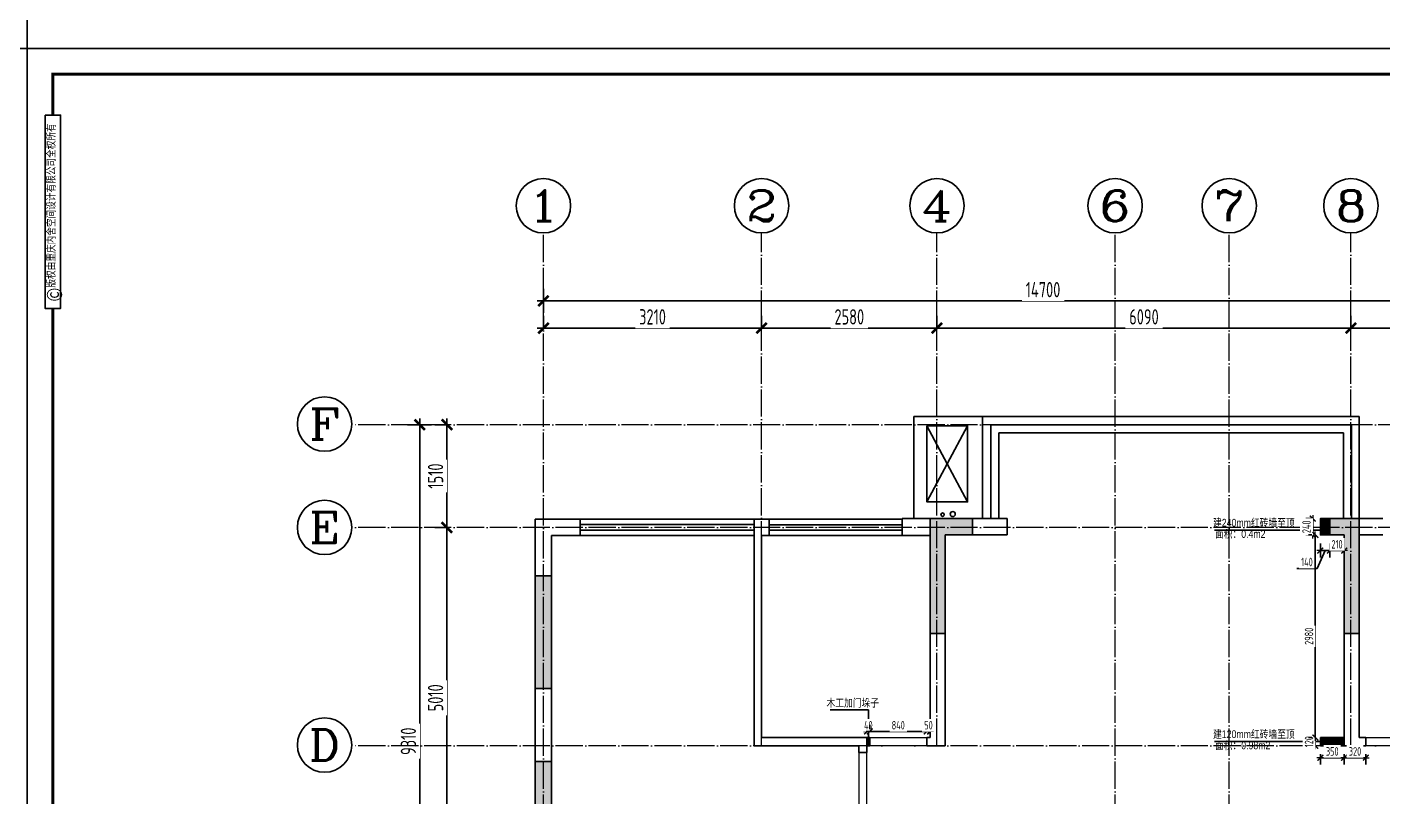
# Model space of a CAD drawing. Header units: inches. Extents: x -50945 to 250244, y -404780 to 18493.
# Drawn here: x 123107 to 143053, y -280931 to -269611 of the extents above; entities that cross this region are included whole.
import ezdxf
from ezdxf.enums import TextEntityAlignment as Align

# ---------------------------------------------------------------- set-up
doc = ezdxf.new("R2010")
doc.units = ezdxf.units.IN
doc.header["$MEASUREMENT"] = 0
doc.linetypes.add('DOTE', pattern=[2.42, 2, -0.2, 0.02, -0.2])
for name, color, linetype in [('15开关布置图-YJ', 2, 'Continuous'), ('AXIS', 1, 'Continuous'), ('AXIS_TEXT', 7, 'Continuous'), ('A图框', 7, 'Continuous'), ('D-ARCHI', 250, 'Continuous'), ('EVH 立面填充', 8, 'Continuous'), ('IBS-003-建筑窗框', 3, 'Continuous'), ('IBS-182-原建筑非承重墙', 150, 'Continuous'), ('IBS-195-新建轻质砖墙', 195, 'Continuous'), ('IBS-200-原建筑承重墙柱', 200, 'Continuous'), ('IBS-250-轻质砖隔墙填充', 250, 'Continuous'), ('IBS-63-原建筑窗', 63, 'Continuous'), ('外标注', 50, 'Continuous')]:
    doc.layers.add(name, color=color, linetype=linetype)
for name, color, linetype, lineweight in [('土建拆除尺寸', 160, 'Continuous', 0), ('土建新建尺寸', 14, 'Continuous', 0), ('天棚材质标注', 2, 'Continuous', 5), ('门', 65, 'Continuous', 13)]:
    doc.layers.add(name, color=color, linetype=linetype, lineweight=lineweight)
doc.styles.add('04.YBC-外标注3.0', font='', dxfattribs={"width": 0.8, "height": 3})
doc.styles.add('_TCH_AXIS', font='COMPLEX', dxfattribs={"bigfont": 'GBCBIG'})
doc.styles.add('COMPLEX', font='COMPLEX')
doc.styles.add('HBA-DIMT', font='ARCHS.SHX', dxfattribs={"width": 0.8})
doc.styles.add('宋体', font='', dxfattribs={"width": 0.8})
doc.styles.get('04.YBC-外标注3.0').set_extended_font_data('SimSun')
doc.styles.get('宋体').set_extended_font_data('SimSun')
doc.dimstyles.new('HBA_40', dxfattribs={"dimscale": 50, "dimtxt": 2.5, "dimasz": 0.1, "dimexe": 2, "dimexo": 2.5, "dimgap": 0.6, "dimtad": 1, "dimdec": 0, "dimrnd": 5, "dimzin": 0, "dimtxsty": 'HBA-DIMT', "dimblk": 'HBA_DIMENSION_TICK', "dimblk1": 'HBA_DIMENSION_TICK', "dimblk2": 'HBA_DIMENSION_TICK', "dimcen": 0.125, "dimclrd": 44, "dimclre": 44, "dimclrt": 2, "dimadec": 0, "dimazin": 0, "dimtfac": 1, "dimtdec": 0, "dimtix": 1, "dimtmove": 1, "dimatfit": 3, "dimldrblk": 'HBA_Leader_Dot', "dimfxl": 0, "dimtvp": 1, "dimtfill": 1, "dimtolj": 1, "dimtzin": 0, "dimarcsym": 0})
pattern_1 = [(45, (12824.94, -185475.79), (-10.6066017, 10.6066017), [])]

# ---------------------------------------------------------------- blocks, each defined once
blk = doc.blocks.new('HBA_DIMENSION_TICK')
at = {"color": 0, "linetype": 'ByBlock'}
for p, q in [((-10, 0), (0, 0)), ((0, 0), (10, 0))]:
    blk.add_line(p, q, dxfattribs=at)
at = {"color": 50, "linetype": 'ByBlock'}
blk.add_solid([(-10, -7), (-7, -10), (7, 10), (10, 7)], dxfattribs=at)
blk = doc.blocks.new('*D360')
at = {"layer": 'Defpoints', "color": 0, "transparency": 16777216}
for p in [(133913, -274038), (130703, -274263), (133913, -274263)]:
    blk.add_point(p, dxfattribs=at)
at = {"layer": '外标注', "color": 44, "lineweight": -2, "transparency": 16777216}
for p, q in [((130703, -274038), (130703, -273858)), ((130712, -274038), (133904, -274038)), ((133913, -274038), (133913, -273858))]:
    blk.add_line(p, q, dxfattribs=at)
at = {"layer": '外标注', "color": 44, "lineweight": -2, "transparency": 16777216, "xscale": 9, "yscale": 9, "zscale": 9, "rotation": 180}
blk.add_blockref('HBA_DIMENSION_TICK', (130703, -274038), dxfattribs=at)
at = {"layer": '外标注', "color": 44, "lineweight": -2, "transparency": 16777216, "xscale": 9, "yscale": 9, "zscale": 9}
blk.add_blockref('HBA_DIMENSION_TICK', (133913, -274038), dxfattribs=at)
at = {"layer": '外标注', "color": 2, "transparency": 16777216, "insert": (132308, -273872), "char_height": 225, "attachment_point": 5, "style": 'HBA-DIMT', "bg_fill": 3, "box_fill_scale": 1.25, "bg_fill_color": 256, "bg_fill_true_color": 13158600, "bg_fill_transparency": 0}
blk.add_mtext('\\A1;3210', dxfattribs=at)
blk = doc.blocks.new('HBA_Leader_Dot')
at = {"color": 0, "linetype": 'ByBlock'}
blk.add_line((-5, 0), (-10, 0), dxfattribs=at)
at = {"color": 0, "linetype": 'ByBlock', "const_width": 5}
blk.add_lwpolyline([(-2.5, 0, 1), (2.5, 0, 1)], format="xyb", close=True, dxfattribs=at)
blk = doc.blocks.new('*D361')
at = {"layer": 'Defpoints', "color": 0, "transparency": 16777216}
for p in [(136493, -274038), (133913, -274263), (136493, -274263)]:
    blk.add_point(p, dxfattribs=at)
at = {"layer": '外标注', "color": 44, "lineweight": -2, "transparency": 16777216}
for p, q in [((133913, -274038), (133913, -273858)), ((133922, -274038), (136484, -274038)), ((136493, -274038), (136493, -273858))]:
    blk.add_line(p, q, dxfattribs=at)
at = {"layer": '外标注', "color": 44, "lineweight": -2, "transparency": 16777216, "xscale": 9, "yscale": 9, "zscale": 9, "rotation": 180}
blk.add_blockref('HBA_DIMENSION_TICK', (133913, -274038), dxfattribs=at)
at = {"layer": '外标注', "color": 44, "lineweight": -2, "transparency": 16777216, "xscale": 9, "yscale": 9, "zscale": 9}
blk.add_blockref('HBA_DIMENSION_TICK', (136493, -274038), dxfattribs=at)
at = {"layer": '外标注', "color": 2, "transparency": 16777216, "insert": (135203, -273872), "char_height": 225, "attachment_point": 5, "style": 'HBA-DIMT', "bg_fill": 3, "box_fill_scale": 1.25, "bg_fill_color": 256, "bg_fill_true_color": 13158600, "bg_fill_transparency": 0}
blk.add_mtext('\\A1;2580', dxfattribs=at)
blk = doc.blocks.new('*D362')
at = {"layer": 'Defpoints', "color": 0, "transparency": 16777216}
for p in [(142583, -274038), (136493, -274263), (142583, -274263)]:
    blk.add_point(p, dxfattribs=at)
at = {"layer": '外标注', "color": 44, "lineweight": -2, "transparency": 16777216}
for p, q in [((136493, -274038), (136493, -273858)), ((136502, -274038), (142574, -274038)), ((142583, -274038), (142583, -273858))]:
    blk.add_line(p, q, dxfattribs=at)
at = {"layer": '外标注', "color": 44, "lineweight": -2, "transparency": 16777216, "xscale": 9, "yscale": 9, "zscale": 9, "rotation": 180}
blk.add_blockref('HBA_DIMENSION_TICK', (136493, -274038), dxfattribs=at)
at = {"layer": '外标注', "color": 44, "lineweight": -2, "transparency": 16777216, "xscale": 9, "yscale": 9, "zscale": 9}
blk.add_blockref('HBA_DIMENSION_TICK', (142583, -274038), dxfattribs=at)
at = {"layer": '外标注', "color": 2, "transparency": 16777216, "insert": (139538, -273872), "char_height": 225, "attachment_point": 5, "style": 'HBA-DIMT', "bg_fill": 3, "box_fill_scale": 1.25, "bg_fill_color": 256, "bg_fill_true_color": 13158600, "bg_fill_transparency": 0}
blk.add_mtext('\\A1;6090', dxfattribs=at)
blk = doc.blocks.new('*D363')
at = {"layer": 'Defpoints', "color": 0, "transparency": 16777216}
for p in [(145403, -274038), (142583, -274263), (145403, -274263)]:
    blk.add_point(p, dxfattribs=at)
at = {"layer": '外标注', "color": 44, "lineweight": -2, "transparency": 16777216}
for p, q in [((142583, -274038), (142583, -273858)), ((142592, -274038), (145394, -274038)), ((145403, -274038), (145403, -273858))]:
    blk.add_line(p, q, dxfattribs=at)
at = {"layer": '外标注', "color": 44, "lineweight": -2, "transparency": 16777216, "xscale": 9, "yscale": 9, "zscale": 9, "rotation": 180}
blk.add_blockref('HBA_DIMENSION_TICK', (142583, -274038), dxfattribs=at)
at = {"layer": '外标注', "color": 44, "lineweight": -2, "transparency": 16777216, "xscale": 9, "yscale": 9, "zscale": 9}
blk.add_blockref('HBA_DIMENSION_TICK', (145403, -274038), dxfattribs=at)
at = {"layer": '外标注', "color": 2, "transparency": 16777216, "insert": (143993, -273872), "char_height": 225, "attachment_point": 5, "style": 'HBA-DIMT', "bg_fill": 3, "box_fill_scale": 1.25, "bg_fill_color": 256, "bg_fill_true_color": 13158600, "bg_fill_transparency": 0}
blk.add_mtext('\\A1;2820', dxfattribs=at)
blk = doc.blocks.new('*D364')
at = {"layer": 'Defpoints', "color": 0, "transparency": 16777216}
for p in [(145403, -273638), (130703, -274038), (145403, -274038)]:
    blk.add_point(p, dxfattribs=at)
at = {"layer": '外标注', "color": 44, "lineweight": -2, "transparency": 16777216}
for p, q in [((130703, -273813), (130703, -273458)), ((130712, -273638), (145394, -273638)), ((145403, -273813), (145403, -273458))]:
    blk.add_line(p, q, dxfattribs=at)
at = {"layer": '外标注', "color": 44, "lineweight": -2, "transparency": 16777216, "xscale": 9, "yscale": 9, "zscale": 9, "rotation": 180}
blk.add_blockref('HBA_DIMENSION_TICK', (130703, -273638), dxfattribs=at)
at = {"layer": '外标注', "color": 44, "lineweight": -2, "transparency": 16777216, "xscale": 9, "yscale": 9, "zscale": 9}
blk.add_blockref('HBA_DIMENSION_TICK', (145403, -273638), dxfattribs=at)
at = {"layer": '外标注', "color": 2, "transparency": 16777216, "insert": (138053, -273472), "char_height": 225, "attachment_point": 5, "style": 'HBA-DIMT', "bg_fill": 3, "box_fill_scale": 1.25, "bg_fill_color": 256, "bg_fill_true_color": 13158600, "bg_fill_transparency": 0}
blk.add_mtext('\\A1;14700', dxfattribs=at)
blk = doc.blocks.new('*D367')
at = {"layer": 'Defpoints', "color": 0, "transparency": 16777216}
for p in [(129283, -276969), (129484, -276969), (129484, -281979)]:
    blk.add_point(p, dxfattribs=at)
at = {"layer": '外标注', "color": 44, "lineweight": -2, "transparency": 16777216}
for p, q in [((129283, -276969), (129103, -276969)), ((129283, -281970), (129283, -276978)), ((129283, -281979), (129103, -281979))]:
    blk.add_line(p, q, dxfattribs=at)
at = {"layer": '外标注', "color": 44, "lineweight": -2, "transparency": 16777216, "xscale": 9, "yscale": 9, "zscale": 9}
for p, rotation in [((129283, -276969), 90), ((129283, -281979), 270)]:
    blk.add_blockref('HBA_DIMENSION_TICK', p, dxfattribs=dict(at, rotation=rotation))
at = {"layer": '外标注', "color": 2, "transparency": 16777216, "insert": (129116, -279474), "char_height": 225, "attachment_point": 5, "rotation": 90, "style": 'HBA-DIMT', "bg_fill": 3, "box_fill_scale": 1.25, "bg_fill_color": 256, "bg_fill_true_color": 13158600, "bg_fill_transparency": 0}
blk.add_mtext('\\A1;5010', dxfattribs=at)
blk = doc.blocks.new('*D368')
at = {"layer": 'Defpoints', "color": 0, "transparency": 16777216}
for p in [(129283, -275458), (129484, -275458), (129484, -276969)]:
    blk.add_point(p, dxfattribs=at)
at = {"layer": '外标注', "color": 44, "lineweight": -2, "transparency": 16777216}
for p, q in [((129283, -275458), (129103, -275458)), ((129283, -276960), (129283, -275467)), ((129283, -276969), (129103, -276969))]:
    blk.add_line(p, q, dxfattribs=at)
at = {"layer": '外标注', "color": 44, "lineweight": -2, "transparency": 16777216, "xscale": 9, "yscale": 9, "zscale": 9}
for p, rotation in [((129283, -275458), 90), ((129283, -276969), 270)]:
    blk.add_blockref('HBA_DIMENSION_TICK', p, dxfattribs=dict(at, rotation=rotation))
at = {"layer": '外标注', "color": 2, "transparency": 16777216, "insert": (129116, -276213), "char_height": 225, "attachment_point": 5, "rotation": 90, "style": 'HBA-DIMT', "bg_fill": 3, "box_fill_scale": 1.25, "bg_fill_color": 256, "bg_fill_true_color": 13158600, "bg_fill_transparency": 0}
blk.add_mtext('\\A1;1510', dxfattribs=at)
blk = doc.blocks.new('*D369')
at = {"layer": 'Defpoints', "color": 0, "transparency": 16777216}
for p in [(128883, -275458), (129283, -275458), (129283, -284767)]:
    blk.add_point(p, dxfattribs=at)
at = {"layer": '外标注', "color": 44, "lineweight": -2, "transparency": 16777216}
for p, q in [((129058, -275458), (128703, -275458)), ((128883, -284758), (128883, -275467)), ((129058, -284767), (128703, -284767))]:
    blk.add_line(p, q, dxfattribs=at)
at = {"layer": '外标注', "color": 44, "lineweight": -2, "transparency": 16777216, "xscale": 9, "yscale": 9, "zscale": 9}
for p, rotation in [((128883, -275458), 90), ((128883, -284767), 270)]:
    blk.add_blockref('HBA_DIMENSION_TICK', p, dxfattribs=dict(at, rotation=rotation))
at = {"layer": '外标注', "color": 2, "transparency": 16777216, "insert": (128716, -280113), "char_height": 225, "attachment_point": 5, "rotation": 90, "style": 'HBA-DIMT', "bg_fill": 3, "box_fill_scale": 1.25, "bg_fill_color": 256, "bg_fill_true_color": 13158600, "bg_fill_transparency": 0}
blk.add_mtext('\\A1;9310', dxfattribs=at)
blk = doc.blocks.new('_AXISO')
blk.add_circle((0, 0), 0.5)
at = {"layer": 'AXIS_TEXT', "style": 'COMPLEX', "width": 1.041667}
blk.add_attdef('A', text='', height=0.56, dxfattribs=at).set_placement((-0.25, -0.28), (0.25, -0.28), align=Align.FIT)
blk = doc.blocks.new('gegeg')
at = {"layer": 'A图框'}
for points in [[(162587, -39218), (162587, -60008), (133187, -60008), (133187, -39218)], [(133431, -40125), (133643, -40125), (133643, -42755), (133431, -42755)]]:
    blk.add_lwpolyline(points, close=True, dxfattribs=at)
at = {"layer": 'A图框', "const_width": 42}
for points in [[(133537, -40125), (133537, -39568), (162237, -39568), (162237, -57908)], [(133537, -57908), (133537, -42755)]]:
    blk.add_lwpolyline(points, dxfattribs=at)
at = {"layer": 'A图框', "rotation": 90, "style": '04.YBC-外标注3.0'}
for s, insert, char_height, width, attachment_point in [('版权由重庆内舍空间设计有限公司全权所有', (133460, -42471), 105, 2420.6, 1), ('©', (133559, -42567), 210, 191.34, 5)]:
    blk.add_mtext(s, dxfattribs=dict(at, insert=insert, char_height=char_height, width=width, attachment_point=attachment_point))
blk = doc.blocks.new('*D372')
at = {"layer": 'Defpoints', "color": 0, "transparency": 16777216}
for p in [(142133, -277079), (142273, -277079), (142273, -277309)]:
    blk.add_point(p, dxfattribs=at)
at = {"layer": '天棚材质标注', "color": 44, "lineweight": -2, "transparency": 16777216}
for p, q in [((142133, -277204), (142133, -277409)), ((142273, -277204), (142273, -277409)), ((142203, -277309), (142085, -277570)), ((142138, -277309), (142268, -277309)), ((142085, -277570), (141787, -277570))]:
    blk.add_line(p, q, dxfattribs=at)
at = {"layer": '天棚材质标注', "color": 44, "lineweight": -2, "transparency": 16777216, "xscale": 5, "yscale": 5, "zscale": 5}
blk.add_blockref('HBA_DIMENSION_TICK', (142273, -277309), dxfattribs=at)
at = {"layer": '天棚材质标注', "color": 2, "transparency": 16777216, "insert": (141936, -277477), "char_height": 125, "attachment_point": 5, "style": 'HBA-DIMT', "bg_fill": 3, "box_fill_scale": 1.25, "bg_fill_color": 256, "bg_fill_true_color": 13158600, "bg_fill_transparency": 0}
blk.add_mtext('\\A1;140', dxfattribs=at)
at = {"layer": '天棚材质标注', "color": 44, "lineweight": -2, "transparency": 16777216, "xscale": 5, "yscale": 5, "zscale": 5, "rotation": 180}
blk.add_blockref('HBA_DIMENSION_TICK', (142133, -277309), dxfattribs=at)
blk = doc.blocks.new('*D373')
at = {"layer": '天棚材质标注', "color": 44, "lineweight": -2, "transparency": 16777216}
for p, q in [((142273, -277204), (142273, -277409)), ((142483, -277184), (142483, -277209)), ((142268, -277309), (142263, -277309)), ((142273, -277309), (142483, -277309)), ((142488, -277309), (142493, -277309))]:
    blk.add_line(p, q, dxfattribs=at)
at = {"layer": '天棚材质标注', "color": 44, "lineweight": -2, "transparency": 16777216, "xscale": 5, "yscale": 5, "zscale": 5}
blk.add_blockref('HBA_DIMENSION_TICK', (142273, -277309), dxfattribs=at)
at = {"layer": '天棚材质标注', "color": 44, "lineweight": -2, "transparency": 16777216, "xscale": 5, "yscale": 5, "zscale": 5, "rotation": 180}
blk.add_blockref('HBA_DIMENSION_TICK', (142483, -277309), dxfattribs=at)
at = {"layer": '天棚材质标注', "color": 2, "transparency": 16777216, "insert": (142378, -277217), "char_height": 125, "attachment_point": 5, "style": 'HBA-DIMT', "bg_fill": 3, "box_fill_scale": 1.25, "bg_fill_color": 256, "bg_fill_true_color": 13158600, "bg_fill_transparency": 0}
blk.add_mtext('\\A1;210', dxfattribs=at)
at = {"layer": 'Defpoints', "color": 0, "transparency": 16777216}
for p in [(142273, -277079), (142483, -277309), (142483, -277309)]:
    blk.add_point(p, dxfattribs=at)
blk = doc.blocks.new('*D374')
at = {"layer": 'Defpoints', "color": 0, "transparency": 16777216}
for p in [(142133, -276839), (142133, -277079)]:
    blk.add_point(p, dxfattribs=at)
at = {"layer": '土建拆除尺寸', "color": 44, "lineweight": -2, "transparency": 16777216}
for p, q in [((142008, -276839), (141921, -276839)), ((142021, -276834), (142021, -276829)), ((142021, -277079), (142021, -276839)), ((142008, -277079), (141921, -277079)), ((142021, -277084), (142021, -277089))]:
    blk.add_line(p, q, dxfattribs=at)
at = {"layer": '土建拆除尺寸', "color": 44, "lineweight": -2, "transparency": 16777216, "xscale": 5, "yscale": 5, "zscale": 5}
for p, rotation in [((142021, -276839), 270), ((142021, -277079), 90)]:
    blk.add_blockref('HBA_DIMENSION_TICK', p, dxfattribs=dict(at, rotation=rotation))
at = {"layer": '土建拆除尺寸', "color": 2, "transparency": 16777216, "insert": (141929, -276959), "char_height": 125, "attachment_point": 5, "rotation": 90, "style": 'HBA-DIMT', "bg_fill": 3, "box_fill_scale": 1.25, "bg_fill_color": 256, "bg_fill_true_color": 13158600, "bg_fill_transparency": 0}
blk.add_mtext('\\A1;240', dxfattribs=at)
at = {"layer": 'Defpoints', "color": 0, "transparency": 16777216}
blk.add_point((142021, -276839), dxfattribs=at)
blk = doc.blocks.new('*D375')
at = {"layer": '天棚材质标注', "color": 44, "lineweight": -2, "transparency": 16777216}
for p, q in [((142133, -280304), (142133, -280455)), ((142138, -280355), (142478, -280355)), ((142483, -280304), (142483, -280455))]:
    blk.add_line(p, q, dxfattribs=at)
at = {"layer": '天棚材质标注', "color": 44, "lineweight": -2, "transparency": 16777216, "xscale": 5, "yscale": 5, "zscale": 5, "rotation": 180}
blk.add_blockref('HBA_DIMENSION_TICK', (142133, -280355), dxfattribs=at)
at = {"layer": '天棚材质标注', "color": 44, "lineweight": -2, "transparency": 16777216, "xscale": 5, "yscale": 5, "zscale": 5}
blk.add_blockref('HBA_DIMENSION_TICK', (142483, -280355), dxfattribs=at)
at = {"layer": '天棚材质标注', "color": 2, "transparency": 16777216, "insert": (142308, -280262), "char_height": 125, "attachment_point": 5, "style": 'HBA-DIMT', "bg_fill": 3, "box_fill_scale": 1.25, "bg_fill_color": 256, "bg_fill_true_color": 13158600, "bg_fill_transparency": 0}
blk.add_mtext('\\A1;350', dxfattribs=at)
at = {"layer": 'Defpoints', "color": 0, "transparency": 16777216}
for p in [(142133, -280179), (142483, -280179), (142483, -280355)]:
    blk.add_point(p, dxfattribs=at)
blk = doc.blocks.new('*D376')
at = {"layer": '天棚材质标注', "color": 44, "lineweight": -2, "transparency": 16777216}
for p, q in [((142483, -280304), (142483, -280455)), ((142488, -280355), (142798, -280355)), ((142803, -280304), (142803, -280455))]:
    blk.add_line(p, q, dxfattribs=at)
at = {"layer": '天棚材质标注', "color": 44, "lineweight": -2, "transparency": 16777216, "xscale": 5, "yscale": 5, "zscale": 5, "rotation": 180}
blk.add_blockref('HBA_DIMENSION_TICK', (142483, -280355), dxfattribs=at)
at = {"layer": '天棚材质标注', "color": 44, "lineweight": -2, "transparency": 16777216, "xscale": 5, "yscale": 5, "zscale": 5}
blk.add_blockref('HBA_DIMENSION_TICK', (142803, -280355), dxfattribs=at)
at = {"layer": '天棚材质标注', "color": 2, "transparency": 16777216, "insert": (142643, -280262), "char_height": 125, "attachment_point": 5, "style": 'HBA-DIMT', "bg_fill": 3, "box_fill_scale": 1.25, "bg_fill_color": 256, "bg_fill_true_color": 13158600, "bg_fill_transparency": 0}
blk.add_mtext('\\A1;320', dxfattribs=at)
at = {"layer": 'Defpoints', "color": 0, "transparency": 16777216}
for p in [(142483, -280179), (142803, -280179), (142803, -280355)]:
    blk.add_point(p, dxfattribs=at)
blk = doc.blocks.new('*D377')
at = {"layer": '天棚材质标注', "color": 44, "lineweight": -2, "transparency": 16777216}
for p, q in [((142008, -280059), (141959, -280059)), ((142008, -280179), (141959, -280179)), ((142059, -280054), (142059, -280049)), ((142059, -280179), (142059, -280059)), ((142059, -280184), (142059, -280189))]:
    blk.add_line(p, q, dxfattribs=at)
at = {"layer": '天棚材质标注', "color": 44, "lineweight": -2, "transparency": 16777216, "xscale": 5, "yscale": 5, "zscale": 5}
for p, rotation in [((142059, -280059), 270), ((142059, -280179), 90)]:
    blk.add_blockref('HBA_DIMENSION_TICK', p, dxfattribs=dict(at, rotation=rotation))
at = {"layer": '天棚材质标注', "color": 2, "transparency": 16777216, "insert": (141966, -280119), "char_height": 125, "attachment_point": 5, "rotation": 90, "style": 'HBA-DIMT', "bg_fill": 3, "box_fill_scale": 1.25, "bg_fill_color": 256, "bg_fill_true_color": 13158600, "bg_fill_transparency": 0}
blk.add_mtext('\\A1;120', dxfattribs=at)
at = {"layer": 'Defpoints', "color": 0, "transparency": 16777216}
for p in [(142059, -280059), (142133, -280059), (142133, -280179)]:
    blk.add_point(p, dxfattribs=at)
blk = doc.blocks.new('*D378')
at = {"layer": 'Defpoints', "color": 0, "transparency": 16777216}
for p in [(142059, -277079), (142133, -277079), (142133, -280059)]:
    blk.add_point(p, dxfattribs=at)
at = {"layer": '天棚材质标注', "color": 44, "lineweight": -2, "transparency": 16777216}
for p, q in [((142008, -277079), (141959, -277079)), ((142059, -280054), (142059, -277084)), ((142008, -280059), (141959, -280059))]:
    blk.add_line(p, q, dxfattribs=at)
at = {"layer": '天棚材质标注', "color": 44, "lineweight": -2, "transparency": 16777216, "xscale": 5, "yscale": 5, "zscale": 5}
for p, rotation in [((142059, -277079), 90), ((142059, -280059), 270)]:
    blk.add_blockref('HBA_DIMENSION_TICK', p, dxfattribs=dict(at, rotation=rotation))
at = {"layer": '天棚材质标注', "color": 2, "transparency": 16777216, "insert": (141966, -278569), "char_height": 125, "attachment_point": 5, "rotation": 90, "style": 'HBA-DIMT', "bg_fill": 3, "box_fill_scale": 1.25, "bg_fill_color": 256, "bg_fill_true_color": 13158600, "bg_fill_transparency": 0}
blk.add_mtext('\\A1;2980', dxfattribs=at)
blk = doc.blocks.new('*D472')
at = {"layer": '天棚材质标注', "color": 44, "lineweight": -2, "transparency": 16777216}
for p, q in [((135458, -279969), (135453, -279969)), ((135463, -279934), (135463, -279869)), ((135463, -279969), (135503, -279969)), ((135503, -279934), (135503, -279869)), ((135508, -279969), (135513, -279969))]:
    blk.add_line(p, q, dxfattribs=at)
at = {"layer": '天棚材质标注', "color": 44, "lineweight": -2, "transparency": 16777216, "xscale": 5, "yscale": 5, "zscale": 5}
blk.add_blockref('HBA_DIMENSION_TICK', (135463, -279969), dxfattribs=at)
at = {"layer": '天棚材质标注', "color": 44, "lineweight": -2, "transparency": 16777216, "xscale": 5, "yscale": 5, "zscale": 5, "rotation": 180}
blk.add_blockref('HBA_DIMENSION_TICK', (135503, -279969), dxfattribs=at)
at = {"layer": '天棚材质标注', "color": 2, "transparency": 16777216, "insert": (135483, -279877), "char_height": 125, "attachment_point": 5, "style": 'HBA-DIMT', "bg_fill": 3, "box_fill_scale": 1.25, "bg_fill_color": 256, "bg_fill_true_color": 13158600, "bg_fill_transparency": 0}
blk.add_mtext('\\A1;40', dxfattribs=at)
at = {"layer": 'Defpoints', "color": 0, "transparency": 16777216}
for p in [(135503, -279969), (135463, -280059), (135503, -280059)]:
    blk.add_point(p, dxfattribs=at)
blk = doc.blocks.new('*D473')
at = {"layer": 'Defpoints', "color": 0, "transparency": 16777216}
for p in [(136343, -279969), (135503, -280059), (136343, -280059)]:
    blk.add_point(p, dxfattribs=at)
at = {"layer": '天棚材质标注', "color": 44, "lineweight": -2, "transparency": 16777216}
for p, q in [((135503, -279934), (135503, -279869)), ((135508, -279969), (136338, -279969)), ((136343, -279934), (136343, -279869))]:
    blk.add_line(p, q, dxfattribs=at)
at = {"layer": '天棚材质标注', "color": 44, "lineweight": -2, "transparency": 16777216, "xscale": 5, "yscale": 5, "zscale": 5, "rotation": 180}
blk.add_blockref('HBA_DIMENSION_TICK', (135503, -279969), dxfattribs=at)
at = {"layer": '天棚材质标注', "color": 44, "lineweight": -2, "transparency": 16777216, "xscale": 5, "yscale": 5, "zscale": 5}
blk.add_blockref('HBA_DIMENSION_TICK', (136343, -279969), dxfattribs=at)
at = {"layer": '天棚材质标注', "color": 2, "transparency": 16777216, "insert": (135923, -279877), "char_height": 125, "attachment_point": 5, "style": 'HBA-DIMT', "bg_fill": 3, "box_fill_scale": 1.25, "bg_fill_color": 256, "bg_fill_true_color": 13158600, "bg_fill_transparency": 0}
blk.add_mtext('\\A1;840', dxfattribs=at)
blk = doc.blocks.new('*D474')
at = {"layer": '天棚材质标注', "color": 44, "lineweight": -2, "transparency": 16777216}
for p, q in [((136338, -279969), (136333, -279969)), ((136343, -279934), (136343, -279869)), ((136343, -279969), (136393, -279969)), ((136393, -279861), (136393, -279869)), ((136398, -279969), (136403, -279969))]:
    blk.add_line(p, q, dxfattribs=at)
at = {"layer": '天棚材质标注', "color": 44, "lineweight": -2, "transparency": 16777216, "xscale": 5, "yscale": 5, "zscale": 5}
blk.add_blockref('HBA_DIMENSION_TICK', (136343, -279969), dxfattribs=at)
at = {"layer": '天棚材质标注', "color": 44, "lineweight": -2, "transparency": 16777216, "xscale": 5, "yscale": 5, "zscale": 5, "rotation": 180}
blk.add_blockref('HBA_DIMENSION_TICK', (136393, -279969), dxfattribs=at)
at = {"layer": '天棚材质标注', "color": 2, "transparency": 16777216, "insert": (136368, -279877), "char_height": 125, "attachment_point": 5, "style": 'HBA-DIMT', "bg_fill": 3, "box_fill_scale": 1.25, "bg_fill_color": 256, "bg_fill_true_color": 13158600, "bg_fill_transparency": 0}
blk.add_mtext('\\A1;50', dxfattribs=at)
at = {"layer": 'Defpoints', "color": 0, "transparency": 16777216}
for p in [(136393, -279969), (136393, -279986), (136343, -280059)]:
    blk.add_point(p, dxfattribs=at)

msp = doc.modelspace()

# ---------------------------------------------------------------- hatches: boundary and pattern name
at = {"layer": 'EVH 立面填充'}
h = msp.add_hatch(color=256, dxfattribs=at)
h.dxf.hatch_style = 1
h.paths.add_polyline_path([(136612.98, -277078.62), (137012.98, -277078.62), (137012.98, -276838.62), (136392.98, -276838.62), (136392.98, -278528.62), (136612.98, -278528.62)])
h = msp.add_hatch(color=256, dxfattribs=at)
h.dxf.hatch_style = 1
h.paths.add_polyline_path([(142482.98, -277078.62), (142482.98, -278528.62), (142702.98, -278528.62), (142702.98, -276838.62), (142272.98, -276838.62), (142272.98, -277078.62)])
h = msp.add_hatch(color=256, dxfattribs=at)
h.dxf.hatch_style = 1
h.paths.add_polyline_path([(130582.98, -279338.62), (130822.98, -279338.62), (130822.98, -277678.62), (130582.98, -277678.62)])
h = msp.add_hatch(color=256, dxfattribs=at)
h.dxf.hatch_style = 1
h.paths.add_polyline_path([(130822.98, -281858.62), (130822.98, -280408.62), (130582.98, -280408.62), (130582.98, -282098.62), (131222.98, -282098.62), (131222.98, -281858.62)])
at = {"layer": 'IBS-250-轻质砖隔墙填充'}
h = msp.add_hatch(dxfattribs=at)
h.set_pattern_fill('ANSI31', color=8, scale=120)
h.set_pattern_definition(pattern_1)
h.paths.add_polyline_path([(142132.98, -280058.62), (142132.98, -280178.62), (142482.98, -280178.62), (142482.98, -280058.62)])
h.paths.add_polyline_path([(142132.98, -276968.62), (142272.98, -276968.62), (142272.98, -276838.62), (142132.98, -276838.62)])
h.paths.add_polyline_path([(142132.98, -276968.62), (142132.98, -277078.62), (142272.98, -277078.62), (142272.98, -276968.62)])
h = msp.add_hatch(dxfattribs=at)
h.set_pattern_fill('ANSI31', color=8, scale=120)
h.set_pattern_definition(pattern_1)
h.paths.add_polyline_path([(135462.98, -280178.62), (135502.98, -280178.62), (135502.98, -280058.62), (135462.98, -280058.62)])

# ---------------------------------------------------------------- linework, layer by layer
at = {"layer": 'IBS-003-建筑窗框', "color": 251, "ltscale": 10}
for p, q in [((142702.98, -275338.38), (137162.98, -275338.38)), ((137162.98, -275338.38), (137162.98, -276838.62)), ((142702.98, -276838.62), (142702.98, -275338.38)), ((142472.98, -275578.38), (137402.98, -275578.38)), ((137402.98, -275578.38), (137402.98, -276838.62)), ((142472.98, -276838.62), (142472.98, -275578.38)), ((131242.98, -276847.62), (133802.98, -276847.62)), ((134022.98, -276848.62), (135982.98, -276848.62)), ((131242.98, -277088.62), (133802.98, -277088.62)), ((134022.98, -277088.62), (135982.98, -277088.62))]:
    msp.add_line(p, q, dxfattribs=at)
at = {"layer": 'IBS-182-原建筑非承重墙'}
for p, q in [((136152.98, -276838.62), (136152.98, -275338.38)), ((137162.98, -275338.38), (136152.98, -275338.38)), ((136345.05, -276592.28), (136943.16, -275473.49)), ((136943.16, -276592.28), (136345.05, -275473.49)), ((135982.98, -277088.62), (135982.98, -276838.62)), ((135982.98, -276838.62), (136392.98, -276838.62)), ((137012.98, -276838.62), (137522.98, -276838.62)), ((137522.98, -277078.62), (137522.98, -276838.62)), ((142702.98, -276838.62), (143052.98, -276838.62)), ((131242.98, -276847.62), (130582.98, -276847.62)), ((130582.98, -277678.62), (130582.98, -276848.62)), ((131242.98, -277088.62), (131242.98, -276847.62)), ((133802.98, -276847.62), (134022.98, -276847.62)), ((133802.98, -280178.62), (133802.98, -276848.62)), ((134022.98, -276847.62), (134022.98, -277088.62)), ((130822.98, -277678.62), (130822.98, -277088.62)), ((130822.98, -277088.62), (131242.98, -277088.62)), ((133912.98, -280058.62), (133912.98, -277088.62)), ((133912.98, -277088.62), (134022.98, -277088.62)), ((136392.98, -277088.62), (135982.98, -277088.62)), ((137522.98, -277078.62), (137012.98, -277078.62)), ((143052.98, -277078.62), (142702.98, -277078.62)), ((136392.98, -278528.62), (136392.98, -280058.62)), ((136612.98, -278528.62), (136612.98, -280178.62)), ((142482.98, -278528.62), (142482.98, -280178.62)), ((142702.98, -278528.62), (142702.98, -280058.62)), ((130582.98, -280408.62), (130582.98, -279338.62)), ((130822.98, -280408.62), (130822.98, -279338.62)), ((135342.98, -280178.62), (133802.98, -280178.62)), ((135462.98, -280058.62), (133912.98, -280058.62)), ((135342.98, -280278.62), (135342.98, -280178.62)), ((135462.98, -280278.62), (135462.98, -280058.62)), ((136342.98, -280178.62), (136342.98, -280058.62)), ((136342.98, -280058.62), (136392.98, -280058.62)), ((136612.98, -280178.62), (136342.98, -280178.62)), ((142802.98, -280178.62), (142482.98, -280178.62)), ((142802.98, -280058.62), (142702.98, -280058.62)), ((142802.98, -280178.62), (142802.98, -280058.62)), ((135462.98, -280278.62), (135342.98, -280278.62))]:
    msp.add_line(p, q, dxfattribs=at)
msp.add_lwpolyline([(136345.05, -275473.49), (136943.16, -275473.49), (136943.16, -276592.28), (136345.05, -276592.28)], close=True, dxfattribs=at)
for centre, radius in [((136575.2, -276780.71), 25), ((136724.16, -276772.14), 37.5)]:
    msp.add_circle(centre, radius, dxfattribs=at)
at = {"layer": 'IBS-195-新建轻质砖墙'}
for points in [[(142272.98, -276838.62), (142132.98, -276838.62), (142132.98, -277078.62), (142272.98, -277078.62)], [(135462.98, -280058.62), (135502.98, -280058.62), (135502.98, -280178.62), (135462.98, -280178.62)], [(142132.98, -280058.62), (142482.98, -280058.62), (142482.98, -280178.62), (142132.98, -280178.62)]]:
    msp.add_lwpolyline(points, close=True, dxfattribs=at)
at = {"layer": 'IBS-200-原建筑承重墙柱', "ltscale": 0.02}
for p, q in [((136392.98, -278528.62), (136392.98, -276838.62)), ((137012.98, -276838.62), (136392.98, -276838.62)), ((137012.98, -276838.62), (137012.98, -277078.62)), ((142272.98, -277078.62), (142272.98, -276838.62)), ((142702.98, -276838.62), (142272.98, -276838.62)), ((142702.98, -278528.62), (142702.98, -276838.62)), ((136612.98, -277078.62), (136612.98, -278528.62)), ((136612.98, -277078.62), (137012.98, -277078.62)), ((142482.98, -277078.62), (142272.98, -277078.62)), ((142482.98, -278528.62), (142482.98, -277078.62)), ((130582.98, -277678.62), (130822.98, -277678.62)), ((130582.98, -279338.62), (130582.98, -277678.62)), ((130822.98, -277678.62), (130822.98, -279338.62)), ((136612.98, -278528.62), (136392.98, -278528.62)), ((142702.98, -278528.62), (142482.98, -278528.62)), ((130582.98, -279338.62), (130822.98, -279338.62)), ((130822.98, -280408.62), (130582.98, -280408.62)), ((130582.98, -280408.62), (130582.98, -282098.62)), ((130822.98, -280408.62), (130822.98, -281858.62))]:
    msp.add_line(p, q, dxfattribs=at)
at = {"layer": 'IBS-63-原建筑窗'}
for p, q in [((142592.98, -275458.38), (137282.98, -275458.38)), ((137282.98, -275458.38), (137282.98, -276838.62)), ((142592.98, -276838.62), (142592.98, -275458.38)), ((131242.98, -276927.62), (133802.98, -276927.62)), ((131242.98, -277008.62), (133802.98, -277008.62)), ((134022.98, -276928.62), (135982.98, -276928.62)), ((134022.98, -277008.62), (135982.98, -277008.62))]:
    msp.add_line(p, q, dxfattribs=at)
at = {"layer": '门', "color": 8, "lineweight": 5}
for points in [[(135462.98, -280058.62), (136342.98, -280058.62), (136342.98, -280178.62), (135462.98, -280178.62)], [(142802.98, -280058.62), (143682.98, -280058.62), (143682.98, -280178.62), (142802.98, -280178.62)], [(135342.68, -281158.62), (135462.98, -281158.62), (135462.98, -280278.62), (135342.68, -280278.62)]]:
    msp.add_lwpolyline(points, close=True, dxfattribs=at)

# ---------------------------------------------------------------- block references
at = {"layer": '15开关布置图-YJ', "color": 2}
for p, xscale, yscale, zscale in [((-20879.22, -205050.97), 1.081083904073584, 1.081083904073584, 1.081083904073584), ((-52664.31, -227526.41), 1.081091401797356, 1.081091401797356, 1.081091401797356)]:
    msp.add_blockref('gegeg', p, dxfattribs=dict(at, xscale=xscale, yscale=yscale, zscale=zscale))
at = {"layer": 'AXIS'}
ref = msp.add_blockref('_AXISO', (130702.98, -272238.38), dxfattribs=dict(at, xscale=800, yscale=800, zscale=800))
ref.add_attrib('A', '1', dxfattribs={"layer": 'AXIS_TEXT', "height": 452.55, "style": '_TCH_AXIS', "width": 2.333333}).set_placement((130476.71, -272464.65), (130929.25, -272464.65), align=Align.FIT)
ref = msp.add_blockref('_AXISO', (133912.98, -272238.38), dxfattribs=dict(at, xscale=800, yscale=800, zscale=800))
ref.add_attrib('A', '2', dxfattribs={"layer": 'AXIS_TEXT', "height": 452.55, "style": '_TCH_AXIS', "width": 1.5}).set_placement((133686.71, -272464.65), (134139.25, -272464.65), align=Align.FIT)
ref = msp.add_blockref('_AXISO', (136492.98, -272238.38), dxfattribs=dict(at, xscale=800, yscale=800, zscale=800))
ref.add_attrib('A', '4', dxfattribs={"layer": 'AXIS_TEXT', "height": 452.55, "style": '_TCH_AXIS', "width": 1.3125}).set_placement((136266.71, -272464.65), (136719.25, -272464.65), align=Align.FIT)
ref = msp.add_blockref('_AXISO', (139112.68, -272238.38), dxfattribs=dict(at, xscale=800, yscale=800, zscale=800))
ref.add_attrib('A', '6', dxfattribs={"layer": 'AXIS_TEXT', "height": 452.55, "style": '_TCH_AXIS', "width": 1.5}).set_placement((138886.4, -272464.65), (139338.95, -272464.65), align=Align.FIT)
ref = msp.add_blockref('_AXISO', (140792.68, -272238.38), dxfattribs=dict(at, xscale=800, yscale=800, zscale=800))
ref.add_attrib('A', '7', dxfattribs={"layer": 'AXIS_TEXT', "height": 452.55, "style": '_TCH_AXIS', "width": 1.5}).set_placement((140566.4, -272464.65), (141018.95, -272464.65), align=Align.FIT)
ref = msp.add_blockref('_AXISO', (142582.98, -272238.38), dxfattribs=dict(at, xscale=800, yscale=800, zscale=800))
ref.add_attrib('A', '8', dxfattribs={"layer": 'AXIS_TEXT', "height": 452.55, "style": '_TCH_AXIS', "width": 1.5}).set_placement((142356.71, -272464.65), (142809.25, -272464.65), align=Align.FIT)
ref = msp.add_blockref('_AXISO', (127483.1, -275448.38), dxfattribs=dict(at, xscale=800, yscale=800, zscale=800))
ref.add_attrib('A', 'F', dxfattribs={"layer": 'AXIS_TEXT', "height": 452.55, "style": '_TCH_AXIS', "width": 1.3125}).set_placement((127256.83, -275674.65), (127709.38, -275674.65), align=Align.FIT)
ref = msp.add_blockref('_AXISO', (127482.98, -276968.62), dxfattribs=dict(at, xscale=800, yscale=800, zscale=800))
ref.add_attrib('A', 'E', dxfattribs={"layer": 'AXIS_TEXT', "height": 452.55, "style": '_TCH_AXIS', "width": 1.3125}).set_placement((127256.71, -277194.89), (127709.25, -277194.89), align=Align.FIT)
ref = msp.add_blockref('_AXISO', (127482.98, -280168.39), dxfattribs=dict(at, xscale=800, yscale=800, zscale=800))
ref.add_attrib('A', 'D', dxfattribs={"layer": 'AXIS_TEXT', "height": 452.55, "style": '_TCH_AXIS', "width": 1.235294}).set_placement((127256.71, -280394.66), (127709.25, -280394.66), align=Align.FIT)

# ---------------------------------------------------------------- texts
at = {"layer": '土建新建尺寸', "lineweight": 0, "char_height": 115, "width": 1304.1257, "style": '宋体'}
for s, insert, attachment_point in [('{\\fArial Unicode MS|b0|i0|c134|p0;建\\fArial Unicode MS|b0|i0|c0|p0;240mm\\fArial Unicode MS|b0|i0|c134|p0;红砖墙至顶}', (141756, -276842.37), 3), ('{\\fArial Unicode MS|b0|i0|c134|p0;面积：\\fArial Unicode MS|b0|i0|c0|p0;0.4\\fArial Unicode MS|b0|i0|c134|p0;m2}', (140582.61, -277006.99), 1), ('{\\fArial Unicode MS|b0|i0|c134|p0;木工加门垛子}', (134868.08, -279490.89), 1), ('{\\fArial Unicode MS|b0|i0|c134|p0;建\\fArial Unicode MS|b0|i0|c0|p0;120mm\\fArial Unicode MS|b0|i0|c134|p0;红砖墙至顶}', (141756, -279951.32), 3), ('{\\fArial Unicode MS|b0|i0|c134|p0;面积：\\fArial Unicode MS|b0|i0|c0|p0;0.98\\fArial Unicode MS|b0|i0|c134|p0;m2}', (140582.61, -280115.94), 1)]:
    msp.add_mtext(s, dxfattribs=dict(at, insert=insert, attachment_point=attachment_point))

# ---------------------------------------------------------------- dimensions: what is measured, and where the dimension line sits
at = {"layer": '外标注'}
dim = msp.add_linear_dim(base=(133912.98, -274038.38), p1=(130702.98, -274262.96), p2=(133912.98, -274262.96), dimstyle='HBA_40', override={"dimscale": 90, "dimfxl": 200, "dimfxlon": 1}, dxfattribs=at)
dim.commit()
dim.dimension.update_dxf_attribs({"geometry": '*D360', "text_midpoint": (132307.98, -273871.88)})
dim = msp.add_linear_dim(base=(129282.98, -276968.62), p1=(129484.14, -281978.62), p2=(129484.14, -276968.62), angle=270, dimstyle='HBA_40', override={"dimscale": 90, "dimfxl": 200, "dimfxlon": 1}, dxfattribs=at)
dim.commit()
dim.dimension.update_dxf_attribs({"geometry": '*D367', "text_midpoint": (129116.48, -279473.62)})

# ---------------------------------------------------------------- leaders
at = {"layer": '土建新建尺寸'}
for points in [[(142181.43, -277009.58), (140576.3, -277009.58)], [(135482.98, -280118.62), (135482.98, -279649.55), (134920.96, -279649.55)], [(142181.43, -280118.52), (140576.3, -280118.52)]]:
    msp.add_leader(points, dimstyle='HBA_40', override={"dimtad": 0, "dimfxl": 5, "dimfxlon": 1}, dxfattribs=at)

# ---------------------------------------------------------------- next in the draw order: dimensions: what is measured, and where the dimension line sits
at = {"layer": '外标注'}
dim = msp.add_linear_dim(base=(136492.98, -274038.38), p1=(133912.98, -274262.96), p2=(136492.98, -274262.96), dimstyle='HBA_40', override={"dimscale": 90, "dimfxl": 200, "dimfxlon": 1}, dxfattribs=at)
dim.commit()
dim.dimension.update_dxf_attribs({"geometry": '*D361', "text_midpoint": (135202.98, -273871.88)})
dim = msp.add_linear_dim(base=(129282.98, -275458.38), p1=(129484.14, -276968.62), p2=(129484.14, -275458.38), angle=270, dimstyle='HBA_40', override={"dimscale": 90, "dimfxl": 200, "dimfxlon": 1}, dxfattribs=at)
dim.commit()
dim.dimension.update_dxf_attribs({"geometry": '*D368', "text_midpoint": (129116.48, -276213.5)})

# ---------------------------------------------------------------- next in the draw order: dimensions: what is measured, and where the dimension line sits
dim = msp.add_linear_dim(base=(142582.98, -274038.38), p1=(136492.98, -274262.96), p2=(142582.98, -274262.96), dimstyle='HBA_40', override={"dimscale": 90, "dimfxl": 200, "dimfxlon": 1}, dxfattribs=at)
dim.commit()
dim.dimension.update_dxf_attribs({"geometry": '*D362', "text_midpoint": (139537.98, -273871.88)})
dim = msp.add_linear_dim(base=(128882.98, -275458.38), p1=(129282.98, -284766.95), p2=(129282.98, -275458.38), angle=90, dimstyle='HBA_40', override={"dimscale": 90, "dimfxl": 200, "dimfxlon": 1}, dxfattribs=at)
dim.commit()
dim.dimension.update_dxf_attribs({"geometry": '*D369', "text_midpoint": (128716.48, -280112.66)})

# ---------------------------------------------------------------- next in the draw order: linework, layer by layer
at = {"layer": 'D-ARCHI', "color": 251, "linetype": 'DOTE', "lineweight": 5, "ltscale": 200}
for p, q in [((148222.98, -275458.38), (127895.72, -275458.38)), ((148222.98, -276968.62), (127882.98, -276968.62)), ((148222.98, -280178.62), (127895.72, -280178.62))]:
    msp.add_line(p, q, dxfattribs=at)

# ---------------------------------------------------------------- next in the draw order: dimensions: what is measured, and where the dimension line sits
at = {"layer": '外标注'}
dim = msp.add_linear_dim(base=(145402.98, -274038.38), p1=(142582.98, -274262.96), p2=(145402.98, -274262.96), dimstyle='HBA_40', override={"dimscale": 90, "dimfxl": 200, "dimfxlon": 1}, dxfattribs=at)
dim.commit()
dim.dimension.update_dxf_attribs({"geometry": '*D363', "text_midpoint": (143992.98, -273871.88)})

# ---------------------------------------------------------------- next in the draw order: dimensions: what is measured, and where the dimension line sits
dim = msp.add_linear_dim(base=(145402.98, -273638.38), p1=(130702.98, -274038.38), p2=(145402.98, -274038.38), dimstyle='HBA_40', override={"dimscale": 90, "dimfxl": 200, "dimfxlon": 1}, dxfattribs=at)
dim.commit()
dim.dimension.update_dxf_attribs({"geometry": '*D364', "text_midpoint": (138052.98, -273471.88)})

# ---------------------------------------------------------------- next in the draw order: linework, layer by layer
at = {"layer": 'D-ARCHI', "color": 251, "linetype": 'DOTE', "lineweight": 5, "ltscale": 200}
for p, q in [((130702.98, -287586.95), (130702.98, -272638.38)), ((133912.98, -280178.62), (133912.98, -272638.38)), ((136492.98, -280178.62), (136492.98, -272638.38)), ((139112.68, -287586.95), (139112.68, -272638.38)), ((140792.68, -287586.95), (140792.68, -272638.38)), ((142582.98, -280178.62), (142582.98, -272638.38))]:
    msp.add_line(p, q, dxfattribs=at)

# ---------------------------------------------------------------- next in the draw order: block references
at = {"layer": '15开关布置图-YJ', "color": 2, "xscale": 1.081091401797356, "yscale": 1.081091401797356, "zscale": 1.081091401797356}
msp.add_blockref('gegeg', (-20880, -227526.41), dxfattribs=at)

# ---------------------------------------------------------------- next in the draw order: dimensions: what is measured, and where the dimension line sits
at = {"layer": '天棚材质标注', "color": 6}
dim = msp.add_linear_dim(base=(142272.98, -277309.36), p1=(142132.98, -277078.62), p2=(142272.98, -277078.62), dimstyle='HBA_40', dxfattribs=at)
dim.commit()
dim.dimension.update_dxf_attribs({"geometry": '*D372', "text_midpoint": (142055.1, -277569.84), "dimtype": 160})
for base, p1, p2, picture, middle in [((135502.98, -279969.4), (135462.98, -280058.62), (135502.98, -280058.62), '*D472', (135482.98, -279876.9)), ((142482.98, -280354.88), (142132.98, -280178.62), (142482.98, -280178.62), '*D375', (142307.98, -280262.38))]:
    dim = msp.add_linear_dim(base=base, p1=p1, p2=p2, dimstyle='HBA_40', dxfattribs=at)
    dim.commit()
    dim.dimension.update_dxf_attribs({"geometry": picture, "text_midpoint": middle})

# ---------------------------------------------------------------- next in the draw order: dimensions: what is measured, and where the dimension line sits
for base, p1, p2, picture, middle in [((142482.98, -277309.36), (142272.98, -277078.62), (142482.98, -277309.36), '*D373', (142377.98, -277216.86)), ((136342.98, -279969.4), (135502.98, -280058.62), (136342.98, -280058.62), '*D473', (135922.98, -279876.9)), ((142802.98, -280354.88), (142482.98, -280178.62), (142802.98, -280178.62), '*D376', (142642.98, -280262.38))]:
    dim = msp.add_linear_dim(base=base, p1=p1, p2=p2, dimstyle='HBA_40', dxfattribs=at)
    dim.commit()
    dim.dimension.update_dxf_attribs({"geometry": picture, "text_midpoint": middle})
dim = msp.add_linear_dim(base=(142058.86, -280058.62), p1=(142132.98, -280178.62), p2=(142132.98, -280058.62), angle=90, dimstyle='HBA_40', dxfattribs=at)
dim.commit()
dim.dimension.update_dxf_attribs({"geometry": '*D377', "text_midpoint": (141966.36, -280118.62)})

# ---------------------------------------------------------------- next in the draw order: dimensions: what is measured, and where the dimension line sits
at = {"layer": '土建拆除尺寸', "color": 6}
dim = msp.add_linear_dim(base=(142021.48, -276838.62), p1=(142132.98, -277078.62), p2=(142132.98, -276838.62), angle=90, dimstyle='HBA_40', dxfattribs=at)
dim.commit()
dim.dimension.update_dxf_attribs({"geometry": '*D374', "text_midpoint": (141928.98, -276958.62)})
at = {"layer": '天棚材质标注', "color": 6}
dim = msp.add_linear_dim(base=(136392.98, -279969.4), p1=(136342.98, -280058.62), p2=(136392.98, -279986.38), dimstyle='HBA_40', dxfattribs=at)
dim.commit()
dim.dimension.update_dxf_attribs({"geometry": '*D474', "text_midpoint": (136367.98, -279876.9)})

# ---------------------------------------------------------------- next in the draw order: dimensions: what is measured, and where the dimension line sits
dim = msp.add_linear_dim(base=(142058.86, -277078.62), p1=(142132.98, -280058.62), p2=(142132.98, -277078.62), angle=90, dimstyle='HBA_40', dxfattribs=at)
dim.commit()
dim.dimension.update_dxf_attribs({"geometry": '*D378', "text_midpoint": (141966.36, -278568.62)})

doc.saveas('drawing.dxf')
